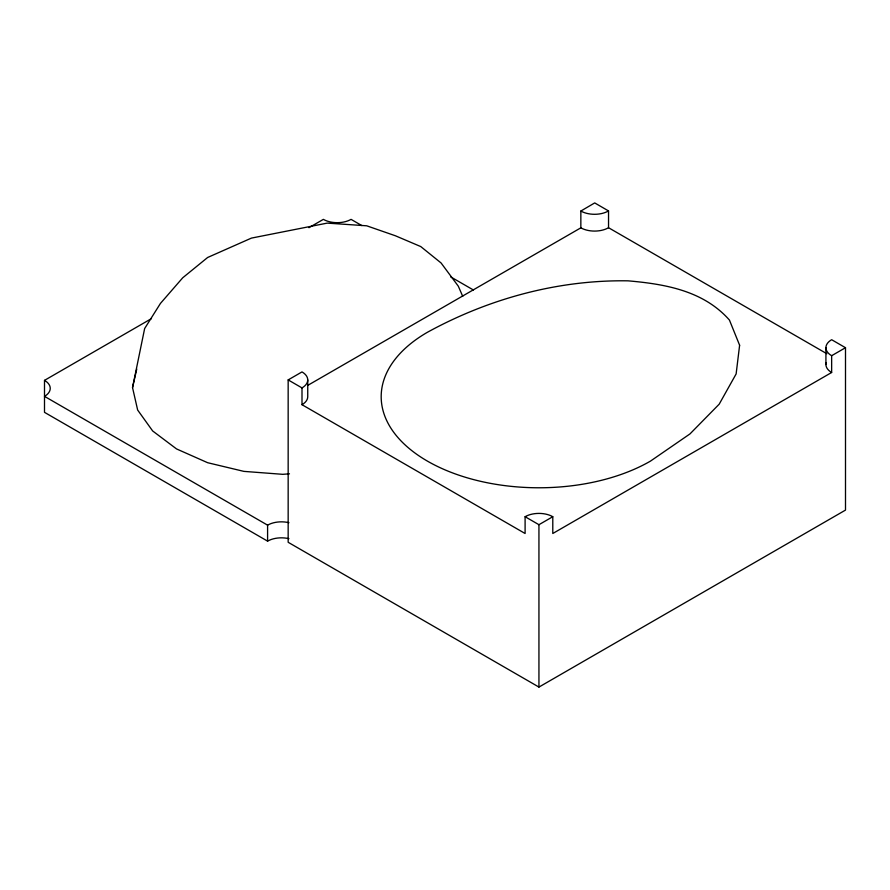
<?xml version="1.0" encoding="UTF-8"?>
<svg xmlns="http://www.w3.org/2000/svg" width="890" height="890" viewBox="0 0 890 890"><rect width="100%" height="100%" fill="white"/><g stroke="black" fill="none" stroke-linecap="round" stroke-linejoin="round"><path stroke-width="1.33" d="M289.473 473.814L282.764 474.326L243.882 471.377L207.648 462.711L176.532 448.927L152.657 430.96L137.65 410.034L132.532 387.584L144.647 328.532L160.467 303.39L182.717 277.791L207.648 257.477L251.447 238.097L327.231 223.112L366.702 225.804L395.449 235.794L420.77 246.575L441.095 262.984L458.328 286.224L462.722 296.337M132.532 387.584L136.749 369.105M308.007 385.236L580.847 227.829L580.847 211.041L594.709 202.92L608.538 210.93L608.538 227.718L826.855 353.731M288.939 538.684A19.58 11.303 0 0 0 267.59 541.142L44.5 412.337L44.5 380.364L151.478 318.598M308.941 227.684L323.37 219.363A19.58 11.303 0 0 0 351.06 219.363L361.852 225.593M288.16 379.908L301.999 371.92A19.58 11.303 0 0 1 301.999 387.907L301.999 404.694L525.1 533.499L525.1 516.712A19.58 11.303 0 0 1 552.79 516.712L552.79 533.499L831.649 372.487L831.649 355.7A19.58 11.303 0 0 1 831.649 339.713L845.5 347.712L845.5 510.092L538.94 687.08L288.16 542.288L288.16 379.908L301.999 387.907M525.1 516.712L538.94 524.7L552.79 516.712M831.649 355.7L845.5 347.712M450.607 276.834L473.402 289.995M288.939 522.697A19.58 11.303 0 0 0 267.59 525.156L44.5 396.35A19.58 11.303 0 0 0 44.5 380.364M825.92 347.712L825.92 364.5M538.94 524.7L538.94 687.08M307.74 379.908L307.74 396.695A19.58 11.303 0 0 1 301.999 404.694M267.59 525.156L267.59 541.142M608.538 227.718A19.58 11.303 0 0 1 580.847 227.829M608.538 210.93A19.58 11.303 0 0 1 580.847 211.041M831.649 372.487A19.58 11.303 0 0 1 826.22 362.53M739.612 345.242L736.13 373.934L719.198 404.171L689.995 433.897L650.49 461.098A157.753 91.08 0 0 1 427.389 461.098A157.753 91.08 0 0 1 427.389 332.293C488.655 298.684 558.008 279.705 628.073 280.839C665.231 284.066 703.489 290.719 729.433 320.055L739.612 345.242"/></g></svg>
